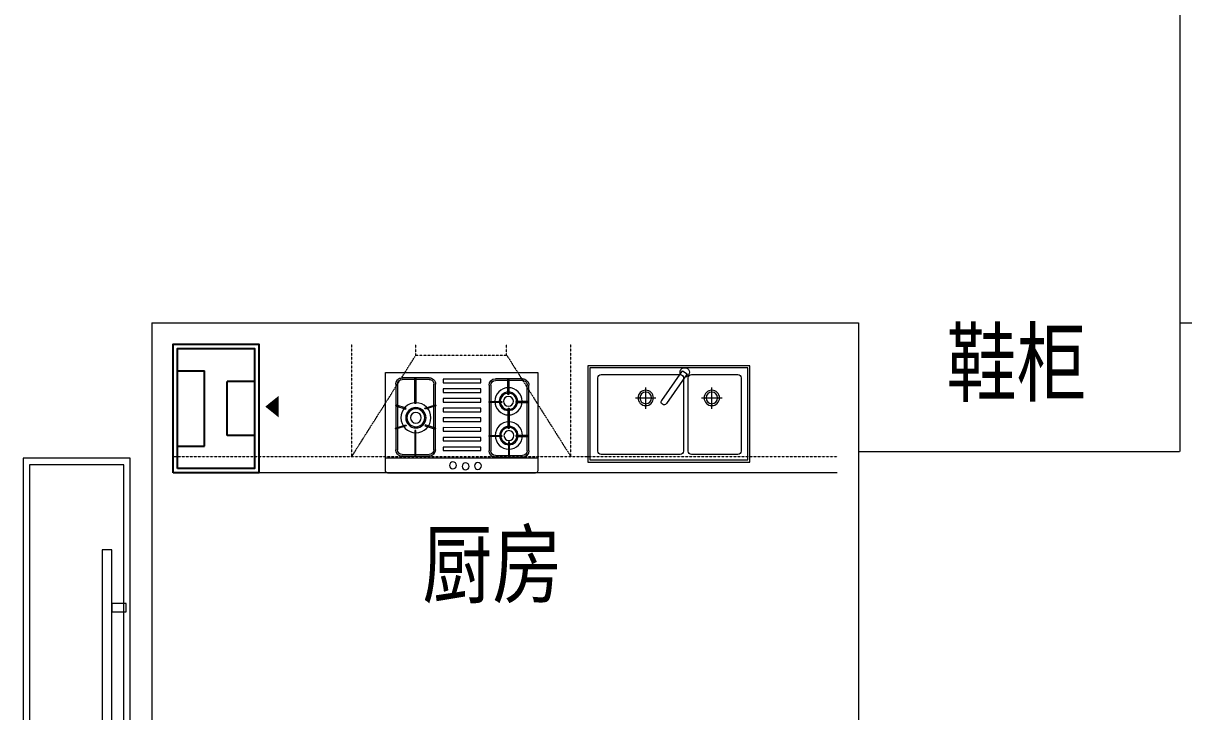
# Model space of a CAD drawing. Extents: x 5432254 to 5695744, y -448727 to -401527.
# Drawn here: x 5544056 to 5549475, y -422618 to -419401 of the extents above; entities that cross this region are included whole.
import ezdxf
from ezdxf.enums import TextEntityAlignment as Align

# ---------------------------------------------------------------- set-up
doc = ezdxf.new("R2010")
doc.units = 0
doc.linetypes.add('DASH', pattern=[0.35, 0.25, -0.1])
doc.linetypes.add('DOTE', pattern=[2.42, 2, -0.2, 0.02, -0.2])
doc.layers.get('0').update_dxf_attribs({"linetype": 'CONTINUOUS'})
for name, color, linetype in [('7-SANI', 4, 'CONTINUOUS'), ('fd', 4, 'CONTINUOUS'), ('PUB_TEXT', 7, 'CONTINUOUS')]:
    doc.layers.add(name, color=color, linetype=linetype)
for name, color, linetype, lineweight in [('DOTE', 251, 'DOTE', 0), ('SIGNT', 252, 'DOTE', 0), ('家具', 33, 'CONTINUOUS', 9)]:
    doc.layers.add(name, color=color, linetype=linetype, lineweight=lineweight)
doc.styles.add('黑体', font='SIMHEI.TTF', dxfattribs={"height": 10})

# ---------------------------------------------------------------- blocks, each defined once
blk = doc.blocks.new('A$C2FB07499')
at = {"layer": '家具', "ltscale": 0.5}
blk.add_lwpolyline([(500, 0), (0, 0), (0, 2000), (500, 2000)], close=True, dxfattribs=at)
at = {"layer": '家具', "color": 251, "ltscale": 40}
for points in [[(470, 30), (30, 30), (30, 1970), (470, 1970)], [(368, 1572.1), (414.5, 1572.1), (414.5, 427.9), (368, 427.9)], [(414.5, 1381), (480, 1381), (480, 1342.7), (414.5, 1342.7)], [(414.5, 716.9), (480, 716.9), (480, 678.6), (414.5, 678.6)]]:
    blk.add_lwpolyline(points, close=True, dxfattribs=at)
blk = doc.blocks.new('A$C1BE601A8')
at = {"layer": '家具'}
for p, q in [((0, 0), (0, 450)), ((0, 450), (757, 450)), ((757, 450), (757, 0)), ((757, 0), (0, 0))]:
    blk.add_line(p, q, dxfattribs=at)
at = {"layer": '家具', "color": 251}
for p, q in [((10, 10), (10, 440)), ((10, 440), (747, 440)), ((747, 440), (747, 10)), ((40.7, 393.4), (40.7, 50.3)), ((273, 408.4), (55.7, 408.4)), ((288, 50.3), (288, 393.4)), ((315, 426.6), (293.3, 411.4)), ((293.3, 411.4), (390, 273.1)), ((310.5, 393.4), (310.5, 50.3)), ((411.8, 288.3), (315, 426.6)), ((694.6, 408.4), (325.5, 408.4)), ((709.6, 50.3), (709.6, 393.4)), ((177.7, 248.1), (177.7, 348.3)), ((486.1, 248.1), (486.1, 348.3)), ((225.9, 299.6), (129.9, 299.6)), ((534.3, 299.6), (438.3, 299.6)), ((747, 10), (10, 10)), ((55.7, 35.3), (273, 35.3)), ((325.5, 35.3), (694.6, 35.3))]:
    blk.add_line(p, q, dxfattribs=at)
for centre, radius in [((177.7, 299.6), 36.1), ((177.7, 299.6), 27.1), ((486.1, 299.6), 36.1), ((486.1, 299.6), 27.1)]:
    blk.add_circle(centre, radius, dxfattribs=at)
for centre, radius, start, end in [((304.2, 419), 21.7, 342.6068, 267.3353), ((55.7, 393.4), 15, 90, 180), ((273, 393.4), 15, 0, 90), ((325.5, 393.4), 15, 90, 180), ((694.6, 393.4), 15, 0, 90), ((400.9, 280.7), 13.3, 214.971, 34.971), ((55.7, 50.3), 15, 180, 270), ((273, 50.3), 15, 270, 0), ((325.5, 50.3), 15, 180, 270), ((694.6, 50.3), 15, 270, 0)]:
    blk.add_arc(centre, radius, start, end, dxfattribs=at)
blk = doc.blocks.new('A$C108F55D5')
at = {"layer": 'fd'}
for p, q in [((247, 945), (247, 691)), ((953, 945), (953, 691)), ((953, 691), (247, 691)), ((853, 479), (347, 479)), ((347, 225), (347, 479)), ((853, 225), (853, 479))]:
    blk.add_line(p, q, dxfattribs=at)
for points in [[(1200, 985), (0, 985), (0, 185), (1200, 185)], [(1160, 945), (40, 945), (40, 225), (1160, 225)]]:
    blk.add_lwpolyline(points, close=True, dxfattribs=at)
blk.add_lwpolyline([(582, 0, 200, 0, 0), (582, 124, 0, 0, 0)], format="xyseb", dxfattribs=at)
blk = doc.blocks.new('A$C333F4C7C')
at = {"linetype": 'Continuous'}
blk.add_blockref('A$C108F55D5', (0, 0), dxfattribs=at)
blk = doc.blocks.new('ddfdf')
at = {"layer": '家具'}
for p, q in [((15801.2, -30110.3), (15800.7, -30821.9)), ((16259.8, -30110.6), (15801.2, -30110.3)), ((16269.8, -30120.6), (16269.8, -30812.2)), ((15800.7, -30821.9), (16259.8, -30822.2))]:
    blk.add_line(p, q, dxfattribs=at)
at = {"layer": '家具', "color": 251}
for p, q in [((16201.5, -30822.1), (16202, -30110.6)), ((15856.2, -30158.6), (16162.7, -30158.8)), ((15856.2, -30166.6), (16162.7, -30166.8)), ((15952.1, -30158.8), (15956.9, -30157.2)), ((15968, -30207.9), (15952.1, -30158.8)), ((15956.9, -30157.2), (15972.8, -30206.4)), ((16062, -30157.3), (16046, -30206.4)), ((16050.8, -30208), (16066.8, -30158.9)), ((16066.8, -30158.9), (16062, -30157.3)), ((15826.1, -30314.4), (15826.2, -30188.6)), ((15834.1, -30314.4), (15834.2, -30188.6)), ((15972.8, -30206.4), (15968, -30207.9)), ((16046, -30206.4), (16050.8, -30208)), ((16184.7, -30188.9), (16184.6, -30314.6)), ((16192.7, -30188.9), (16192.6, -30314.6)), ((15828.8, -30247.7), (15828.8, -30252.3)), ((15946.6, -30247.8), (15828.8, -30247.7)), ((15828.8, -30252.3), (15946.6, -30252.4)), ((15946.6, -30252.4), (15946.6, -30247.8)), ((16072.2, -30252.4), (16072.2, -30247.9)), ((16072.2, -30247.9), (16190, -30247.9)), ((16190, -30252.5), (16072.2, -30252.4)), ((16190, -30247.9), (16190, -30252.5)), ((16162.6, -30336.6), (15856.1, -30336.4)), ((16162.6, -30344.6), (15856.1, -30344.4)), ((15968, -30295.3), (15952, -30344.3)), ((15952, -30344.3), (15956.8, -30345.9)), ((15956.8, -30345.9), (15972.8, -30296.8)), ((15972.8, -30296.8), (15968, -30295.3)), ((16046, -30296.9), (16050.8, -30295.3)), ((16061.9, -30346), (16046, -30296.9)), ((16050.8, -30295.3), (16066.7, -30344.4)), ((16066.7, -30344.4), (16061.9, -30346)), ((15832.3, -30555.7), (15832.4, -30379.5)), ((15832.4, -30379.5), (15849.1, -30379.5)), ((15849.1, -30379.5), (15849, -30555.7)), ((15877.6, -30555.7), (15877.8, -30379.5)), ((15877.8, -30379.5), (15894.4, -30379.5)), ((15894.4, -30379.5), (15894.3, -30555.7)), ((15923, -30555.8), (15923.1, -30379.5)), ((15923.1, -30379.5), (15939.8, -30379.6)), ((15939.8, -30379.6), (15939.6, -30555.8)), ((15968.3, -30555.8), (15968.4, -30379.6)), ((15968.4, -30379.6), (15985.1, -30379.6)), ((15985.1, -30379.6), (15985, -30555.8)), ((16013.7, -30555.8), (16013.8, -30379.6)), ((16013.8, -30379.6), (16030.4, -30379.6)), ((16030.4, -30379.6), (16030.3, -30555.8)), ((16059, -30555.9), (16059.1, -30379.6)), ((16059.1, -30379.6), (16075.8, -30379.6)), ((16075.8, -30379.6), (16075.6, -30555.9)), ((16104.3, -30555.9), (16104.4, -30379.7)), ((16104.4, -30379.7), (16121.1, -30379.7)), ((16121.1, -30379.7), (16121, -30555.9)), ((16149.7, -30555.9), (16149.8, -30379.7)), ((16149.8, -30379.7), (16166.4, -30379.7)), ((16166.4, -30379.7), (16166.3, -30555.9)), ((15849, -30555.7), (15832.3, -30555.7)), ((15894.3, -30555.7), (15877.6, -30555.7)), ((15939.6, -30555.8), (15923, -30555.8)), ((15985, -30555.8), (15968.3, -30555.8)), ((16030.3, -30555.8), (16013.7, -30555.8)), ((16075.6, -30555.9), (16059, -30555.9)), ((16121, -30555.9), (16104.3, -30555.9)), ((16166.3, -30555.9), (16149.7, -30555.9)), ((15860.7, -30594.4), (16167.1, -30594.6)), ((15860.7, -30602.4), (16167.1, -30602.6)), ((15937.2, -30594.5), (15937.1, -30654.3)), ((15941.7, -30594.5), (15937.2, -30594.5)), ((15941.7, -30654.3), (15941.7, -30594.5)), ((16094.9, -30594.6), (16094.9, -30654.4)), ((16099.5, -30594.6), (16094.9, -30594.6)), ((16099.5, -30654.4), (16099.5, -30594.6)), ((15830.6, -30750.1), (15830.7, -30624.4)), ((15838.6, -30750.1), (15838.7, -30624.4)), ((15937.1, -30654.3), (15941.7, -30654.3)), ((16094.9, -30654.4), (16099.5, -30654.4)), ((16189.1, -30624.6), (16189, -30750.4)), ((16197.1, -30624.6), (16197, -30750.4)), ((15828.6, -30681.6), (15828.6, -30686.2)), ((15904.3, -30681.6), (15828.6, -30681.6)), ((15828.6, -30686.2), (15904.3, -30686.2)), ((15904.3, -30686.2), (15904.3, -30681.6)), ((15937, -30779.9), (15937.1, -30720.2)), ((15937.1, -30720.2), (15941.7, -30720.2)), ((15941.7, -30720.2), (15941.6, -30779.9)), ((15968.2, -30683.8), (15968.2, -30688.4)), ((16063.1, -30683.9), (15968.2, -30683.8)), ((15968.2, -30688.4), (16063.1, -30688.5)), ((16063.1, -30688.5), (16063.1, -30683.9)), ((16094.8, -30780), (16094.8, -30720.3)), ((16094.8, -30720.3), (16099.4, -30720.3)), ((16099.4, -30720.3), (16099.4, -30780)), ((16125.6, -30689.6), (16125.6, -30685)), ((16125.6, -30685), (16199.2, -30685)), ((16199.2, -30689.6), (16125.6, -30689.6)), ((16199.2, -30685), (16199.2, -30689.6)), ((16167, -30772.4), (15860.6, -30772.2)), ((16167, -30780.4), (15860.6, -30780.2)), ((15941.6, -30779.9), (15937, -30779.9)), ((16099.4, -30780), (16094.8, -30780))]:
    blk.add_line(p, q, dxfattribs=at)
for centre, radius in [((16012.9, -30252.9), 70.1), ((16012.9, -30252.9), 47.3), ((16012.9, -30252.9), 41.8), ((16012.9, -30252.9), 25.3), ((16235.4, -30425.8), 16.2), ((16240.2, -30485.3), 16.2), ((16237.7, -30542.5), 16.2), ((15935.8, -30685.1), 63.7), ((15935.8, -30685.1), 43), ((15935.8, -30685.1), 38), ((15935.8, -30685.1), 23), ((16095.7, -30687.3), 63.7), ((16095.7, -30687.3), 43), ((16095.7, -30687.3), 38), ((16095.7, -30687.3), 23)]:
    blk.add_circle(centre, radius, dxfattribs=at)
at = {"layer": '家具'}
for centre, start, end in [((16259.8, -30120.6), 0, 89.961), ((16259.8, -30812.2), 269.961, 0)]:
    blk.add_arc(centre, 10, start, end, dxfattribs=at)
at = {"layer": '家具', "color": 251}
for centre, radius, start, end in [((15856.2, -30188.6), 30, 89.961, 179.961), ((15856.2, -30188.6), 22, 89.961, 179.961), ((16162.7, -30188.8), 30, 359.961, 89.961), ((16162.7, -30188.8), 22, 359.961, 89.961), ((15856.1, -30314.4), 30, 179.961, 269.961), ((15856.1, -30314.4), 22, 179.961, 269.961), ((16162.6, -30314.6), 30, 269.961, 359.961), ((16162.6, -30314.6), 22, 269.961, 359.961), ((15860.7, -30624.4), 30, 89.961, 179.961), ((15860.7, -30624.4), 22, 89.961, 179.961), ((16167.1, -30624.6), 30, 359.961, 89.961), ((16167.1, -30624.6), 22, 359.961, 89.961), ((15860.6, -30750.2), 30, 179.961, 269.961), ((15860.6, -30750.2), 22, 179.961, 269.961), ((16167, -30750.4), 30, 269.961, 359.961), ((16167, -30750.4), 22, 269.961, 359.961)]:
    blk.add_arc(centre, radius, start, end, dxfattribs=at)

msp = doc.modelspace()

# ---------------------------------------------------------------- linework, layer by layer
at = {"layer": 'DOTE'}
for p, q in [((5549456.3, -411747.7), (5549456.3, -421401.2)), ((5544656.3, -420801.2), (5547956.3, -420801.2)), ((5544656.3, -420801.2), (5544656.3, -426001.2)), ((5547956.3, -420801.2), (5547956.3, -424501.2)), ((5549456.3, -420801.2), (5556656.3, -420801.2)), ((5547956.3, -421401.2), (5549456.3, -421401.2))]:
    msp.add_line(p, q, dxfattribs=at)
at = {"layer": 'SIGNT', "linetype": 'DASH', "ltscale": 0.5}
for p, q in [((5545589.9, -421426.2), (5545589.9, -420901.2)), ((5545889.9, -420951.2), (5545889.9, -420901.2)), ((5546313.3, -420951.2), (5546313.3, -420901.2)), ((5546613.3, -421426.2), (5546613.3, -420901.2)), ((5545589.9, -421426.2), (5545889.9, -420951.2)), ((5545889.9, -420951.2), (5546313.3, -420951.2)), ((5546313.3, -420951.2), (5546613.3, -421426.2)), ((5547856.3, -421426.2), (5544756.3, -421426.2))]:
    msp.add_line(p, q, dxfattribs=at)
at = {"layer": '家具'}
msp.add_line((5547856.3, -421501.2), (5544756.3, -421501.2), dxfattribs=at)
msp.add_line((5547856.3, -421501.2), (5544756.3, -421501.2), dxfattribs=at)
msp.add_line((5547856.3, -421501.2), (5544756.3, -421501.2), dxfattribs=at)

# ---------------------------------------------------------------- block references
at = {"layer": '7-SANI', "xscale": -0.5, "yscale": 0.5, "zscale": 0.5, "rotation": 90}
msp.add_blockref('A$C333F4C7C', (5545248.6, -420901.2), dxfattribs=at)
at = {"layer": '家具', "xscale": -1}
for name, p, rotation in [('ddfdf', (5515647.7, -405210.8), 89.96103899714598), ('A$C1BE601A8', (5547449.1, -421451.2), 359.9999999933299), ('A$C2FB07499', (5544056.3, -421433.5), 180)]:
    msp.add_blockref(name, p, dxfattribs=dict(at, rotation=rotation))

# ---------------------------------------------------------------- texts
at = {"layer": 'PUB_TEXT', "style": '黑体', "width": 0.8}
for s, p in [('鞋柜', (5548694.8, -421136.8)), ('厨房', (5546247.1, -422078.8))]:
    msp.add_text(s, height=300, rotation=360, dxfattribs=at).set_placement(p, align=Align.CENTER)

doc.saveas('drawing.dxf')
